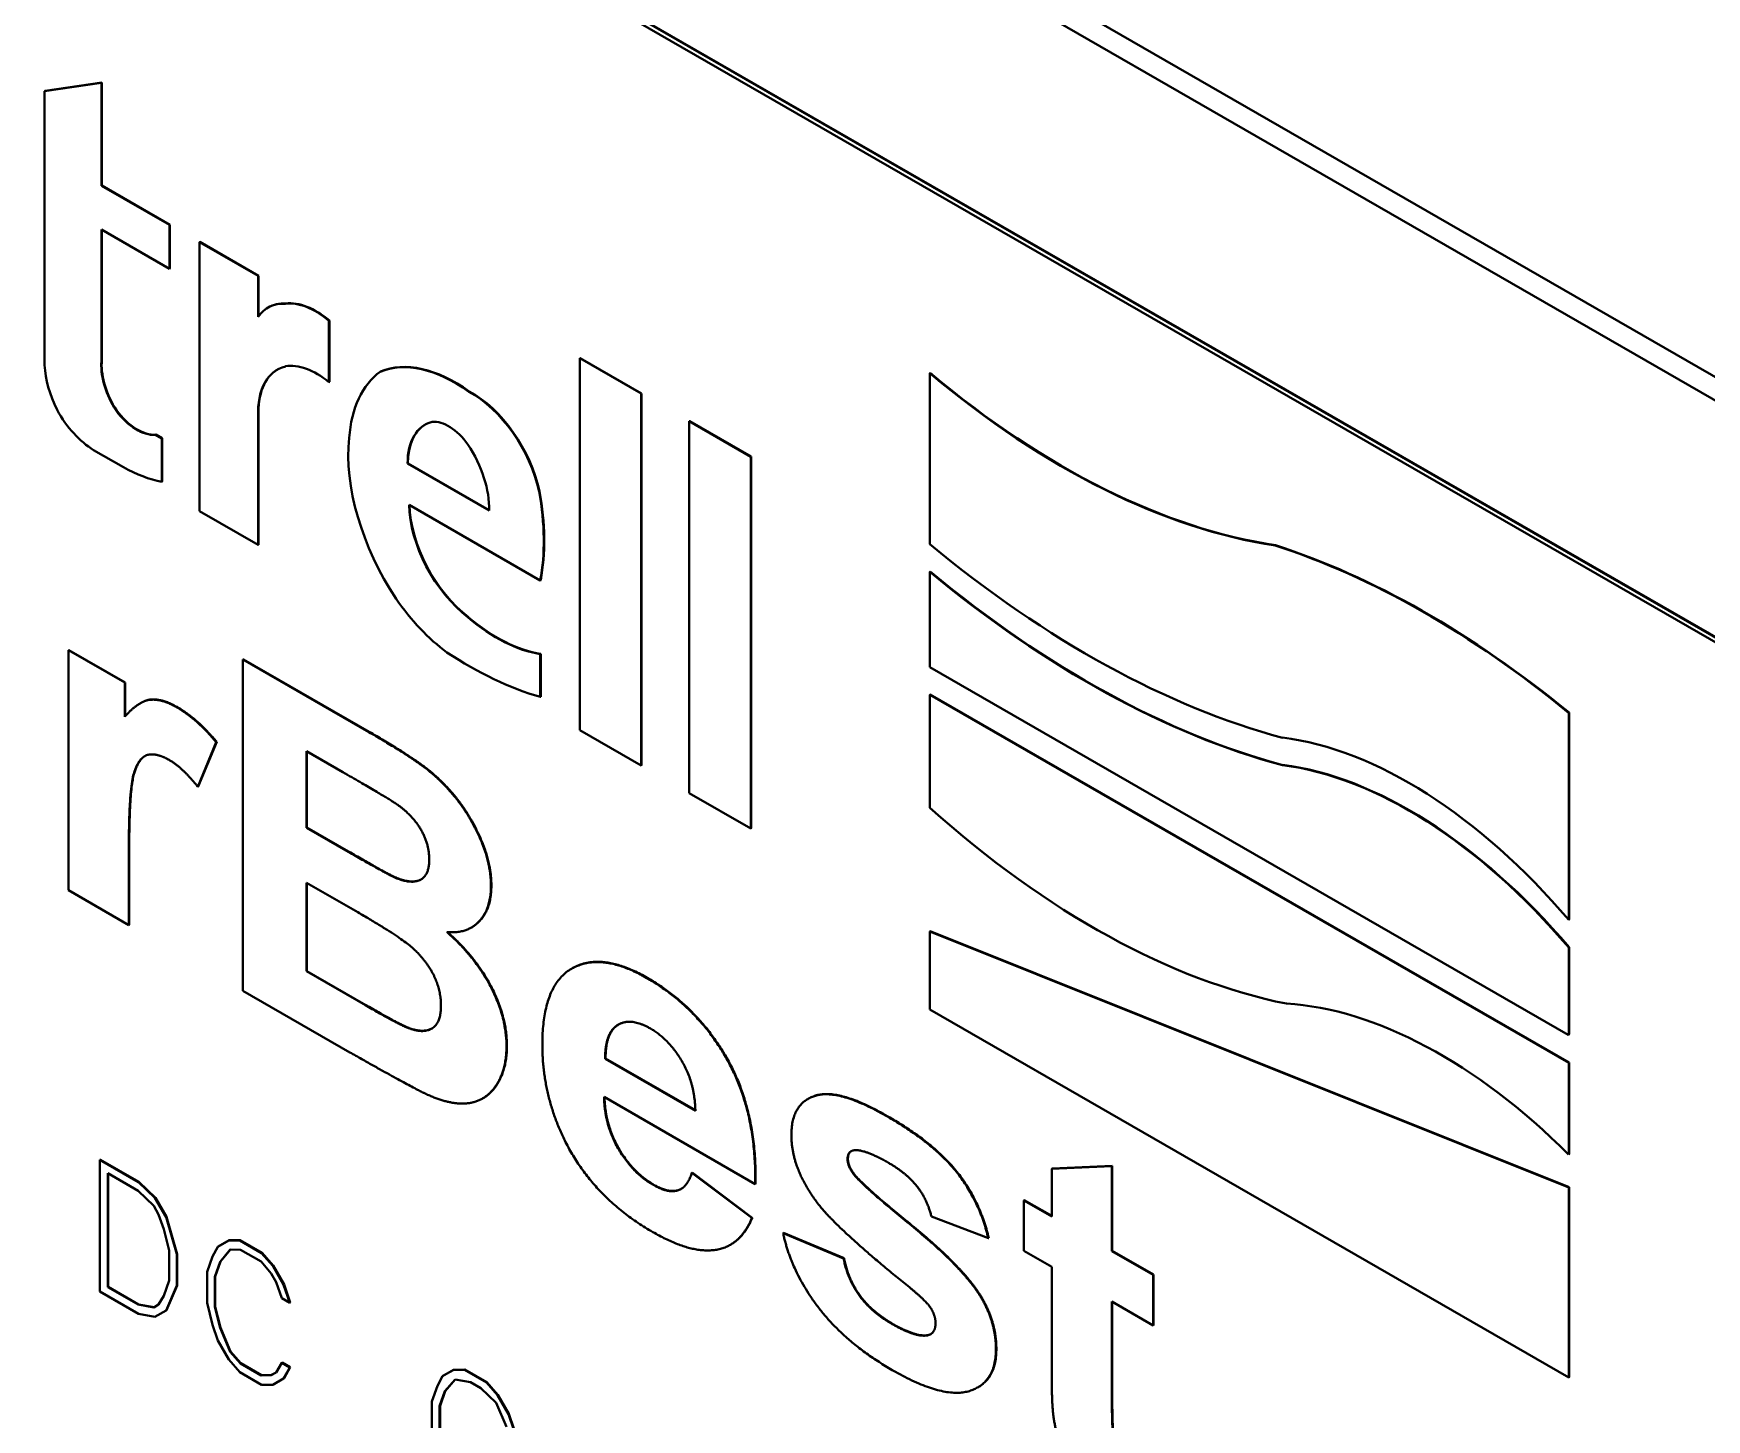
# Model space of a CAD drawing. Header units: millimetres. Extents: x 0 to 5945, y 0 to 4205.
# Drawn here: x 4572.76 to 4593.41, y 3132.5 to 3149.61 of the extents above; entities that cross this region are included whole.
import ezdxf

# ---------------------------------------------------------------- set-up
doc = ezdxf.new("R2010")
doc.units = ezdxf.units.MM
doc.header["$LTSCALE"] = 5
doc.layers.add('가시적인 것(ISO)', color=3, linetype='Continuous', lineweight=40)
doc.layers.add('가시적인 좁은 것(ISO)', color=3, linetype='Continuous', lineweight=35)

msp = doc.modelspace()

# ---------------------------------------------------------------- linework, layer by layer
at = {"layer": '가시적인 것(ISO)'}
for p, q in [((4532.49, 3180.514), (4613.302, 3133.977)), ((4532.238, 3180.368), (4613.05, 3133.832)), ((4608.495, 3133.529), (4536.92, 3174.747)), ((4536.925, 3174.75), (4608.5, 3133.532)), ((4536.959, 3174.665), (4608.455, 3133.494)), ((4573.595, 3149.003), (4572.895, 3148.9)), ((4572.9, 3148.903), (4572.895, 3148.9)), ((4572.895, 3148.9), (4572.895, 3145.515)), ((4572.9, 3148.903), (4573.6, 3149.006)), ((4573.6, 3149.006), (4573.595, 3149.003)), ((4573.595, 3147.732), (4573.595, 3149.003)), ((4573.6, 3149.006), (4573.6, 3147.735)), ((4573.6, 3147.735), (4573.595, 3147.732)), ((4574.437, 3147.248), (4573.595, 3147.732)), ((4573.6, 3147.735), (4574.442, 3147.251)), ((4573.595, 3145.545), (4573.595, 3147.191)), ((4573.595, 3147.191), (4574.437, 3146.706)), ((4573.6, 3147.188), (4573.6, 3145.548)), ((4574.442, 3147.251), (4574.437, 3147.248)), ((4574.437, 3146.706), (4574.437, 3147.248)), ((4574.442, 3147.251), (4574.442, 3146.709)), ((4574.812, 3147.038), (4574.807, 3147.035)), ((4575.531, 3146.618), (4574.807, 3147.035)), ((4574.807, 3147.035), (4574.807, 3143.716)), ((4574.812, 3147.038), (4575.536, 3146.62)), ((4574.442, 3146.709), (4574.437, 3146.706)), ((4575.536, 3146.62), (4575.531, 3146.618)), ((4575.531, 3146.115), (4575.531, 3146.618)), ((4575.536, 3146.62), (4575.536, 3146.123)), ((4575.656, 3146.23), (4575.651, 3146.227)), ((4575.872, 3146.278), (4575.867, 3146.275)), ((4576.409, 3146.067), (4576.404, 3146.064)), ((4576.404, 3145.308), (4576.404, 3146.064)), ((4576.409, 3146.067), (4576.409, 3145.311)), ((4573.6, 3145.548), (4573.595, 3145.545)), ((4579.505, 3145.605), (4579.5, 3145.603)), ((4580.259, 3145.166), (4579.5, 3145.603)), ((4579.5, 3145.603), (4579.5, 3141.013)), ((4579.505, 3145.605), (4580.264, 3145.168)), ((4577.041, 3145.439), (4577.036, 3145.436)), ((4583.825, 3145.421), (4583.82, 3145.418)), ((4583.82, 3145.418), (4583.82, 3143.307)), ((4576.409, 3145.311), (4576.404, 3145.308)), ((4578.136, 3145.192), (4578.131, 3145.19)), ((4580.264, 3145.168), (4580.259, 3145.166)), ((4580.259, 3140.576), (4580.259, 3145.166)), ((4580.264, 3145.168), (4580.264, 3140.579)), ((4573.782, 3144.961), (4573.777, 3144.958)), ((4575.536, 3144.887), (4575.531, 3144.884)), ((4575.531, 3143.299), (4575.531, 3144.884)), ((4575.536, 3144.887), (4575.536, 3143.301)), ((4580.857, 3144.827), (4580.852, 3144.824)), ((4581.611, 3144.387), (4580.852, 3144.824)), ((4580.852, 3144.824), (4580.852, 3140.235)), ((4580.857, 3144.827), (4581.616, 3144.39)), ((4574.267, 3144.66), (4574.262, 3144.657)), ((4574.34, 3144.612), (4574.262, 3144.657)), ((4574.267, 3144.66), (4574.345, 3144.615)), ((4574.345, 3144.615), (4574.34, 3144.612)), ((4574.34, 3144.077), (4574.34, 3144.612)), ((4574.345, 3144.615), (4574.345, 3144.08)), ((4573.499, 3144.469), (4573.867, 3144.257)), ((4577.38, 3144.305), (4577.375, 3144.302)), ((4578.381, 3143.722), (4577.375, 3144.302)), ((4577.38, 3144.305), (4578.382, 3143.728)), ((4581.616, 3144.39), (4581.611, 3144.387)), ((4581.611, 3139.798), (4581.611, 3144.387)), ((4581.616, 3144.39), (4581.616, 3139.801)), ((4574.345, 3144.08), (4574.34, 3144.077)), ((4579.004, 3143.961), (4578.999, 3143.958)), ((4574.807, 3143.716), (4575.531, 3143.299)), ((4577.393, 3143.794), (4579.013, 3142.861)), ((4575.536, 3143.301), (4575.531, 3143.299)), ((4588.088, 3143.294), (4588.083, 3143.292)), ((4579.018, 3142.864), (4579.013, 3142.861)), ((4583.825, 3142.969), (4583.82, 3142.966)), ((4583.82, 3142.966), (4583.82, 3141.789)), ((4578.127, 3142.405), (4578.122, 3142.402)), ((4573.195, 3142.001), (4573.19, 3141.998)), ((4573.19, 3141.998), (4573.19, 3139.035)), ((4573.883, 3141.599), (4573.19, 3141.998)), ((4573.195, 3142.001), (4573.888, 3141.602)), ((4575.348, 3141.885), (4575.343, 3141.883)), ((4575.343, 3141.883), (4575.343, 3137.795)), ((4576.895, 3140.989), (4575.343, 3141.883)), ((4575.348, 3141.885), (4576.9, 3140.992)), ((4579.018, 3141.953), (4579.013, 3141.95)), ((4579.013, 3141.422), (4579.013, 3141.95)), ((4579.018, 3141.953), (4579.018, 3141.425)), ((4573.888, 3141.602), (4573.883, 3141.599)), ((4573.883, 3141.178), (4573.883, 3141.599)), ((4573.888, 3141.602), (4573.888, 3141.184)), ((4583.82, 3141.789), (4591.698, 3137.252)), ((4579.018, 3141.425), (4579.013, 3141.422)), ((4583.825, 3141.451), (4583.82, 3141.448)), ((4583.82, 3141.448), (4583.82, 3140.054)), ((4591.706, 3136.907), (4583.82, 3141.448)), ((4583.825, 3141.451), (4591.711, 3136.91)), ((4574.08, 3141.346), (4574.075, 3141.343)), ((4591.711, 3141.229), (4591.706, 3141.226)), ((4591.706, 3138.67), (4591.706, 3141.226)), ((4591.711, 3141.229), (4591.711, 3138.673)), ((4579.5, 3141.013), (4580.259, 3140.576)), ((4574.785, 3140.313), (4575.014, 3140.863)), ((4575.019, 3140.866), (4574.79, 3140.315)), ((4575.019, 3140.866), (4575.014, 3140.863)), ((4576.127, 3140.752), (4576.577, 3140.493)), ((4576.127, 3139.808), (4576.127, 3140.752)), ((4576.132, 3140.749), (4576.132, 3139.811)), ((4580.264, 3140.579), (4580.259, 3140.576)), ((4588.178, 3140.582), (4588.173, 3140.579)), ((4574.79, 3140.315), (4574.785, 3140.313)), ((4580.852, 3140.235), (4581.611, 3139.798)), ((4576.132, 3139.811), (4576.127, 3139.808)), ((4576.642, 3139.511), (4576.127, 3139.808)), ((4576.132, 3139.811), (4576.647, 3139.514)), ((4581.616, 3139.801), (4581.611, 3139.798)), ((4573.934, 3138.606), (4573.934, 3139.519)), ((4573.939, 3139.522), (4573.939, 3138.609)), ((4576.127, 3139.128), (4576.761, 3138.764)), ((4576.127, 3138.035), (4576.127, 3139.128)), ((4576.132, 3139.126), (4576.132, 3138.038)), ((4577.216, 3139.199), (4577.211, 3139.196)), ((4573.19, 3139.035), (4573.934, 3138.606)), ((4573.939, 3138.609), (4573.934, 3138.606)), ((4578.168, 3138.579), (4578.163, 3138.576)), ((4583.825, 3138.531), (4583.82, 3138.528)), ((4583.82, 3138.528), (4583.82, 3137.563)), ((4591.706, 3135.367), (4583.82, 3138.528)), ((4583.825, 3138.531), (4591.711, 3135.369)), ((4591.711, 3138.673), (4591.706, 3138.67)), ((4591.711, 3138.332), (4591.706, 3138.33)), ((4591.706, 3137.256), (4591.706, 3138.33)), ((4591.711, 3138.332), (4591.711, 3137.259)), ((4576.132, 3138.038), (4576.127, 3138.035)), ((4576.855, 3137.616), (4576.127, 3138.035)), ((4576.132, 3138.038), (4576.86, 3137.619)), ((4579.403, 3138.07), (4579.398, 3138.067)), ((4575.343, 3137.795), (4576.664, 3137.034)), ((4583.82, 3137.563), (4591.706, 3133.021)), ((4577.396, 3137.335), (4577.391, 3137.332)), ((4591.698, 3137.252), (4591.706, 3137.256)), ((4591.703, 3137.255), (4591.698, 3137.252)), ((4591.711, 3137.259), (4591.703, 3137.255)), ((4591.711, 3137.259), (4591.706, 3137.256)), ((4579.819, 3136.959), (4579.814, 3136.956)), ((4580.927, 3136.315), (4579.814, 3136.956)), ((4579.819, 3136.959), (4580.927, 3136.321)), ((4591.711, 3136.91), (4591.706, 3136.907)), ((4591.706, 3135.775), (4591.706, 3136.907)), ((4591.711, 3136.91), (4591.711, 3135.778)), ((4578.306, 3136.469), (4578.301, 3136.466)), ((4579.8, 3136.484), (4581.665, 3135.41)), ((4582.324, 3136.464), (4582.319, 3136.461)), ((4573.583, 3135.71), (4573.578, 3135.707)), ((4573.578, 3135.707), (4574.054, 3135.433)), ((4573.578, 3134.082), (4573.578, 3135.707)), ((4573.583, 3135.71), (4574.059, 3135.436)), ((4586.068, 3135.632), (4585.325, 3135.599)), ((4585.33, 3135.602), (4586.073, 3135.634)), ((4586.073, 3135.634), (4586.068, 3135.632)), ((4586.068, 3134.582), (4586.068, 3135.632)), ((4586.073, 3135.634), (4586.073, 3134.584)), ((4591.711, 3135.778), (4591.706, 3135.775)), ((4573.674, 3135.542), (4574.05, 3135.325)), ((4573.674, 3134.138), (4573.674, 3135.542)), ((4573.679, 3135.539), (4573.679, 3134.141)), ((4574.059, 3135.436), (4574.054, 3135.433)), ((4574.054, 3135.433), (4574.257, 3135.238)), ((4574.059, 3135.436), (4574.262, 3135.241)), ((4580.889, 3135.551), (4580.884, 3135.548)), ((4581.625, 3134.991), (4580.884, 3135.548)), ((4580.889, 3135.551), (4581.63, 3134.994)), ((4581.67, 3135.413), (4581.665, 3135.41)), ((4585.33, 3135.602), (4585.325, 3135.599)), ((4585.325, 3135.599), (4585.325, 3135.01)), ((4574.05, 3135.325), (4574.241, 3135.141)), ((4574.262, 3135.241), (4574.257, 3135.238)), ((4574.257, 3135.238), (4574.394, 3135.002)), ((4574.262, 3135.241), (4574.399, 3135.005)), ((4584.987, 3135.21), (4584.982, 3135.207)), ((4584.982, 3135.207), (4584.982, 3134.584)), ((4585.325, 3135.01), (4584.982, 3135.207)), ((4584.987, 3135.21), (4585.325, 3135.016)), ((4591.711, 3135.369), (4591.706, 3135.367)), ((4591.706, 3133.021), (4591.706, 3135.367)), ((4591.711, 3135.369), (4591.711, 3133.024)), ((4574.241, 3135.141), (4574.301, 3135.035)), ((4574.301, 3135.035), (4574.367, 3134.851)), ((4574.399, 3135.005), (4574.394, 3135.002)), ((4574.394, 3135.002), (4574.526, 3134.542)), ((4574.399, 3135.005), (4574.531, 3134.545)), ((4581.63, 3134.994), (4581.625, 3134.991)), ((4583.84, 3135.008), (4584.543, 3134.74)), ((4574.367, 3134.851), (4574.431, 3134.591)), ((4582.015, 3134.806), (4582.01, 3134.803)), ((4582.756, 3134.492), (4582.01, 3134.803)), ((4582.015, 3134.806), (4582.762, 3134.495)), ((4574.431, 3134.591), (4574.431, 3134.217)), ((4574.968, 3134.517), (4575.033, 3134.636)), ((4575.033, 3134.636), (4575.168, 3134.713)), ((4575.038, 3134.639), (4575.033, 3134.636)), ((4575.038, 3134.639), (4575.173, 3134.716)), ((4575.186, 3134.6), (4575.06, 3134.449)), ((4575.189, 3134.6), (4575.065, 3134.452)), ((4575.173, 3134.716), (4575.168, 3134.713)), ((4575.168, 3134.713), (4575.304, 3134.713)), ((4575.173, 3134.716), (4575.309, 3134.716)), ((4575.312, 3134.599), (4575.186, 3134.6)), ((4575.309, 3134.716), (4575.304, 3134.713)), ((4575.304, 3134.713), (4575.573, 3134.558)), ((4575.309, 3134.716), (4575.578, 3134.561)), ((4575.567, 3134.452), (4575.312, 3134.599)), ((4581.364, 3134.663), (4581.359, 3134.66)), ((4584.548, 3134.743), (4584.543, 3134.74)), ((4584.982, 3134.584), (4585.325, 3134.387)), ((4586.073, 3134.584), (4586.068, 3134.582)), ((4586.578, 3134.288), (4586.068, 3134.582)), ((4586.073, 3134.584), (4586.583, 3134.291)), ((4574.531, 3134.545), (4574.526, 3134.542)), ((4574.526, 3134.542), (4574.526, 3134.156)), ((4574.531, 3134.545), (4574.531, 3134.159)), ((4574.9, 3134.325), (4574.968, 3134.517)), ((4575.06, 3134.449), (4574.995, 3134.265)), ((4575.065, 3134.452), (4575.001, 3134.268)), ((4575.065, 3134.452), (4575.06, 3134.449)), ((4575.691, 3134.306), (4575.567, 3134.452)), ((4575.578, 3134.561), (4575.573, 3134.558)), ((4575.573, 3134.558), (4575.711, 3134.401)), ((4575.578, 3134.561), (4575.716, 3134.404)), ((4575.716, 3134.404), (4575.711, 3134.401)), ((4575.711, 3134.401), (4575.845, 3134.167)), ((4575.716, 3134.404), (4575.85, 3134.17)), ((4582.762, 3134.495), (4582.756, 3134.492)), ((4585.325, 3134.387), (4585.325, 3133.094)), ((4574.431, 3134.217), (4574.367, 3134.03)), ((4574.9, 3133.942), (4574.9, 3134.325)), ((4575.001, 3134.268), (4574.995, 3134.265)), ((4574.995, 3134.265), (4574.995, 3133.892)), ((4575.001, 3134.268), (4575.001, 3133.895)), ((4575.754, 3134.199), (4575.691, 3134.306)), ((4575.823, 3134), (4575.754, 3134.199)), ((4575.85, 3134.17), (4575.845, 3134.167)), ((4575.845, 3134.167), (4575.922, 3133.943)), ((4575.85, 3134.17), (4575.927, 3133.946)), ((4586.583, 3134.291), (4586.578, 3134.288)), ((4586.578, 3133.665), (4586.578, 3134.288)), ((4586.583, 3134.291), (4586.583, 3133.668)), ((4574.054, 3133.808), (4573.578, 3134.082)), ((4573.679, 3134.141), (4573.674, 3134.138)), ((4574.05, 3133.921), (4573.674, 3134.138)), ((4573.679, 3134.141), (4574.055, 3133.924)), ((4574.367, 3134.03), (4574.301, 3133.921)), ((4574.526, 3134.156), (4574.394, 3133.848)), ((4574.531, 3134.159), (4574.399, 3133.851)), ((4574.531, 3134.159), (4574.526, 3134.156)), ((4575.922, 3133.943), (4575.823, 3134)), ((4586.068, 3133.958), (4586.578, 3133.665)), ((4586.068, 3132.765), (4586.068, 3133.958)), ((4574.055, 3133.924), (4574.05, 3133.921)), ((4574.241, 3133.885), (4574.05, 3133.921)), ((4574.257, 3133.77), (4574.054, 3133.808)), ((4574.055, 3133.924), (4574.246, 3133.888)), ((4574.301, 3133.921), (4574.241, 3133.885)), ((4574.394, 3133.848), (4574.257, 3133.77)), ((4574.399, 3133.851), (4574.394, 3133.848)), ((4574.968, 3133.672), (4574.9, 3133.942)), ((4575.001, 3133.895), (4574.995, 3133.892)), ((4574.995, 3133.892), (4575.06, 3133.634)), ((4575.001, 3133.895), (4575.065, 3133.637)), ((4575.927, 3133.946), (4575.922, 3133.943)), ((4586.073, 3133.956), (4586.073, 3132.768)), ((4575.033, 3133.477), (4574.968, 3133.672)), ((4575.065, 3133.637), (4575.06, 3133.634)), ((4575.06, 3133.634), (4575.186, 3133.339)), ((4575.065, 3133.637), (4575.191, 3133.342)), ((4583.799, 3133.545), (4583.794, 3133.542)), ((4586.583, 3133.668), (4586.578, 3133.665)), ((4575.168, 3133.245), (4575.033, 3133.477)), ((4575.191, 3133.342), (4575.186, 3133.339)), ((4575.186, 3133.339), (4575.312, 3133.194)), ((4575.191, 3133.342), (4575.317, 3133.197)), ((4575.304, 3133.088), (4575.168, 3133.245)), ((4575.317, 3133.197), (4575.312, 3133.194)), ((4575.312, 3133.194), (4575.567, 3133.047)), ((4575.317, 3133.197), (4575.572, 3133.05)), ((4575.754, 3133.085), (4575.823, 3133.204)), ((4575.828, 3133.207), (4575.823, 3133.204)), ((4575.823, 3133.204), (4575.922, 3133.147)), ((4575.828, 3133.207), (4575.927, 3133.149)), ((4575.922, 3133.147), (4575.845, 3133.011)), ((4575.927, 3133.149), (4575.85, 3133.014)), ((4575.927, 3133.149), (4575.922, 3133.147)), ((4575.573, 3132.933), (4575.304, 3133.088)), ((4575.567, 3133.047), (4575.691, 3133.05)), ((4575.572, 3133.05), (4575.567, 3133.047)), ((4575.572, 3133.05), (4575.696, 3133.053)), ((4575.711, 3132.933), (4575.573, 3132.933)), ((4575.691, 3133.05), (4575.754, 3133.085)), ((4575.696, 3133.053), (4575.691, 3133.05)), ((4575.696, 3133.053), (4575.754, 3133.085)), ((4575.845, 3133.011), (4575.711, 3132.933)), ((4575.716, 3132.936), (4575.711, 3132.933)), ((4575.85, 3133.014), (4575.716, 3132.936)), ((4575.85, 3133.014), (4575.845, 3133.011)), ((4577.742, 3132.919), (4577.806, 3133.04)), ((4577.806, 3133.04), (4577.942, 3133.116)), ((4577.811, 3133.043), (4577.806, 3133.04)), ((4577.811, 3133.043), (4577.947, 3133.118)), ((4577.834, 3132.851), (4577.961, 3132.999)), ((4577.963, 3132.999), (4577.839, 3132.854)), ((4577.947, 3133.118), (4577.942, 3133.116)), ((4577.942, 3133.116), (4578.078, 3133.116)), ((4577.947, 3133.118), (4578.083, 3133.119)), ((4577.961, 3132.999), (4578.15, 3132.964)), ((4578.083, 3133.119), (4578.078, 3133.116)), ((4578.078, 3133.116), (4578.348, 3132.961)), ((4578.083, 3133.119), (4578.353, 3132.964)), ((4578.15, 3132.964), (4578.277, 3132.891)), ((4578.353, 3132.964), (4578.348, 3132.961)), ((4578.348, 3132.961), (4578.485, 3132.803)), ((4578.353, 3132.964), (4578.49, 3132.806)), ((4591.711, 3133.024), (4591.706, 3133.021)), ((4577.674, 3132.727), (4577.742, 3132.919)), ((4577.674, 3132.345), (4577.674, 3132.727)), ((4577.77, 3132.668), (4577.834, 3132.851)), ((4577.839, 3132.854), (4577.775, 3132.671)), ((4577.839, 3132.854), (4577.834, 3132.851)), ((4578.277, 3132.891), (4578.467, 3132.708)), ((4578.49, 3132.806), (4578.485, 3132.803)), ((4578.485, 3132.803), (4578.62, 3132.571)), ((4578.49, 3132.806), (4578.625, 3132.574)), ((4584.417, 3132.902), (4584.412, 3132.899)), ((4577.775, 3132.671), (4577.77, 3132.668)), ((4577.77, 3132.294), (4577.77, 3132.668)), ((4577.775, 3132.671), (4577.775, 3132.297)), ((4578.467, 3132.708), (4578.595, 3132.413)), ((4578.625, 3132.574), (4578.62, 3132.571)), ((4578.62, 3132.571), (4578.685, 3132.376)), ((4578.625, 3132.574), (4578.69, 3132.379))]:
    msp.add_line(p, q, dxfattribs=at)
for centre, major_axis, start_param, end_param in [((4576.174, 3145.319), (-0.523, 0.908), 5.927316, 6.549527), ((4576.179, 3145.322), (-0.523, 0.908), 5.927316, 6.283185), ((4576.24, 3145.346), (-0.51, 0.885), 5.270269, 6.042407), ((4576.245, 3145.349), (-0.51, 0.885), 5.270269, 6.042407), ((4574.108, 3145.221), (-0.363, 0.63), 0.739877, 1.657776), ((4574.113, 3145.224), (0.363, -0.63), 3.88147, 4.799369), ((4576.258, 3144.567), (-0.514, 0.893), 5.29794, 6.066732), ((4577.961, 3143.658), (-1.002, 1.74), 5.379526, 6.209375), ((4577.966, 3143.661), (-1.002, 1.74), 5.379526, 6.209375), ((4573.6, 3145.154), (0.498, -0.865), 3.983131, 4.601331), ((4576.336, 3144.474), (-0.569, 0.988), 6.121417, 7.128854), ((4576.341, 3144.477), (-0.569, 0.988), 0.00442, 0.845669), ((4578.197, 3143.582), (-1.093, 1.898), 0.064114, 0.704393), ((4585.472, 3152.931), (-5.297, 9.198), 2.13613, 2.713378), ((4585.477, 3152.934), (5.297, -9.198), 5.277723, 5.854971), ((4578.16, 3144.165), (-0.615, 1.069), 4.206437, 5.533544), ((4578.165, 3144.168), (0.615, -1.069), 1.064845, 2.391952), ((4573.515, 3145.2), (0.452, -0.784), 4.680813, 5.475345), ((4574.034, 3145.246), (0.322, -0.559), 4.900958, 6.021041), ((4574.039, 3145.248), (0.322, -0.559), 4.900958, 6.021041), ((4578.113, 3143.878), (-0.521, 0.905), 6.130773, 7.07171), ((4578.118, 3143.881), (-0.521, 0.905), 0.004828, 0.788525), ((4577.882, 3144.287), (-0.291, 0.505), 4.884162, 6.018121), ((4578.242, 3143.486), (1.129, -1.96), 3.810688, 4.816853), ((4577.66, 3144.16), (0.51, -0.885), 0.761012, 1.667496), ((4573.838, 3146.134), (1.136, -1.972), 5.517971, 5.816911), ((4576.794, 3144.646), (-1.596, 2.772), 3.73366, 4.153238), ((4576.799, 3144.649), (1.596, -2.772), 0.592067, 1.011646), ((4578.265, 3143.315), (-0.616, 1.069), 0.809972, 2.194184), ((4578.27, 3143.318), (0.616, -1.069), 3.957334, 5.335777), ((4585.783, 3152.625), (6.527, -11.334), 5.285816, 5.761172), ((4589.937, 3132.477), (-6.091, 10.578), 5.293348, 5.716256), ((4589.942, 3132.48), (6.091, -10.578), 2.151756, 2.574663), ((4585.783, 3152.285), (-6.527, 11.334), 2.144223, 2.619579), ((4585.788, 3152.287), (6.527, -11.334), 5.285816, 5.761172), ((4578.046, 3143.408), (0.951, -1.652), 4.85225, 5.361932), ((4578.478, 3143.966), (-1.109, 1.925), 2.129481, 2.705347), ((4578.484, 3143.968), (1.109, -1.925), 5.271074, 5.846939), ((4578.123, 3146.086), (2.611, -4.534), 5.428756, 5.742748), ((4589.734, 3135.401), (3.028, -5.258), 1.880503, 2.730472), ((4589.734, 3135.06), (-3.028, 5.258), 5.022096, 5.872065), ((4589.739, 3135.063), (3.028, -5.258), 1.880503, 2.730472), ((4585.853, 3147.418), (5.403, -9.383), 5.230966, 5.814452), ((4590.119, 3131.639), (-3.28, 5.695), 5.151324, 5.920193)]:
    msp.add_ellipse(centre, major_axis=major_axis, ratio=0.578093, start_param=start_param, end_param=end_param, dxfattribs=at)
for points, knots in [([(4574.08, 3141.346), (4574.147, 3141.385), (4574.348, 3141.402), (4574.529, 3141.298)], [0.57571, 0.57571, 0.57571, 1, 2, 2, 2]), ([(4574.132, 3140.692), (4574.051, 3140.644), (4573.939, 3140.279), (4573.939, 3139.522)], [1.188578, 1.188578, 1.188578, 2, 3, 3, 3]), ([(4577.216, 3139.199), (4577.418, 3139.111), (4577.537, 3139.167), (4577.542, 3139.17)], [0, 0, 0, 1, 1.044861, 1.044861, 1.044861]), ([(4578.409, 3139.094), (4578.409, 3138.808), (4578.22, 3138.609), (4578.168, 3138.579)], [0, 0, 0, 1, 1.292814, 1.292814, 1.292814]), ([(4577.869, 3138.519), (4578.222, 3138.207), (4578.601, 3137.467), (4578.601, 3137.112)], [0.005877, 0.005877, 0.005877, 1, 2, 2, 2]), ([(4579.403, 3138.07), (4579.406, 3138.071), (4579.773, 3138.278), (4580.334, 3137.955)], [0.993807, 0.993807, 0.993807, 1, 2, 2, 2]), ([(4578.601, 3137.112), (4578.601, 3136.831), (4578.407, 3136.527), (4578.306, 3136.469)], [0, 0, 0, 1, 1.577226, 1.577226, 1.577226]), ([(4579.805, 3136.481), (4579.815, 3136.131), (4580.158, 3135.548), (4580.414, 3135.401)], [0.008351, 0.008351, 0.008351, 1, 2, 2, 2]), ([(4582.324, 3136.464), (4582.361, 3136.485), (4582.694, 3136.596), (4583.303, 3136.245)], [0.845914, 0.845914, 0.845914, 1, 2, 2, 2]), ([(4580.414, 3135.401), (4580.59, 3135.3), (4580.73, 3135.337), (4580.749, 3135.348)], [0, 0, 0, 1, 1.182458, 1.182458, 1.182458])]:
    msp.add_open_spline(points, degree=2, knots=knots, dxfattribs=at)
for points in [[(4574.524, 3141.295), (4574.343, 3141.399), (4574.06, 3141.375), (4573.883, 3141.178)], [(4575.014, 3140.863), (4574.777, 3141.149), (4574.524, 3141.295)], [(4574.529, 3141.298), (4574.782, 3141.152), (4575.019, 3140.866)], [(4578.404, 3139.091), (4578.404, 3139.356), (4578.167, 3139.92), (4577.809, 3140.382), (4577.356, 3140.723), (4576.895, 3140.989)], [(4576.9, 3140.992), (4577.361, 3140.726), (4577.814, 3140.385), (4578.172, 3139.923), (4578.409, 3139.359), (4578.409, 3139.094)], [(4573.934, 3139.519), (4573.934, 3140.276), (4574.058, 3140.679), (4574.276, 3140.734), (4574.432, 3140.644)], [(4574.432, 3140.644), (4574.597, 3140.549), (4574.785, 3140.313)], [(4576.577, 3140.493), (4577.13, 3140.174), (4577.248, 3140.094)], [(4577.248, 3140.094), (4577.442, 3139.954), (4577.642, 3139.605), (4577.642, 3139.415)], [(4577.211, 3139.196), (4577.1, 3139.247), (4576.642, 3139.511)], [(4576.647, 3139.514), (4577.105, 3139.25), (4577.216, 3139.199)], [(4577.642, 3139.415), (4577.642, 3139.216), (4577.413, 3139.108), (4577.211, 3139.196)], [(4577.86, 3138.52), (4578.111, 3138.497), (4578.404, 3138.805), (4578.404, 3139.091)], [(4576.761, 3138.764), (4577.297, 3138.455), (4577.618, 3138.152), (4577.787, 3137.799), (4577.787, 3137.615)], [(4578.596, 3137.109), (4578.596, 3137.464), (4578.216, 3138.206), (4577.86, 3138.52)], [(4580.328, 3137.952), (4579.768, 3138.275), (4579.038, 3137.864), (4579.038, 3137.125)], [(4581.665, 3135.41), (4581.681, 3136.301), (4580.956, 3137.591), (4580.328, 3137.952)], [(4580.334, 3137.955), (4580.961, 3137.594), (4581.686, 3136.304), (4581.67, 3135.413)], [(4577.391, 3137.332), (4577.278, 3137.372), (4576.855, 3137.616)], [(4576.86, 3137.619), (4577.283, 3137.375), (4577.396, 3137.335)], [(4577.787, 3137.615), (4577.787, 3137.397), (4577.566, 3137.265), (4577.391, 3137.332)], [(4577.396, 3137.335), (4577.567, 3137.27), (4577.677, 3137.331)], [(4579.814, 3136.956), (4579.811, 3137.278), (4579.97, 3137.374)], [(4579.975, 3137.376), (4579.816, 3137.281), (4579.819, 3136.959)], [(4579.97, 3137.374), (4580.129, 3137.469), (4580.372, 3137.329)], [(4579.977, 3137.378), (4579.976, 3137.377), (4579.975, 3137.376)], [(4580.372, 3137.329), (4580.601, 3137.197), (4580.919, 3136.659), (4580.927, 3136.315)], [(4577.609, 3136.518), (4577.922, 3136.375), (4578.351, 3136.443), (4578.596, 3136.828), (4578.596, 3137.109)], [(4579.038, 3137.125), (4579.038, 3136.512), (4579.315, 3135.947)], [(4576.664, 3137.034), (4577.415, 3136.608), (4577.609, 3136.518)], [(4580.409, 3135.398), (4580.153, 3135.545), (4579.808, 3136.13), (4579.8, 3136.484)], [(4583.298, 3136.242), (4582.689, 3136.593), (4582.112, 3136.402), (4582.112, 3136.015)], [(4584.543, 3134.74), (4584.438, 3135.19), (4583.875, 3135.91), (4583.298, 3136.242)], [(4583.303, 3136.245), (4583.88, 3135.913), (4584.443, 3135.193), (4584.548, 3134.743)], [(4579.315, 3135.947), (4579.668, 3135.239), (4580.401, 3134.817)], [(4582.112, 3136.015), (4582.112, 3135.592), (4582.447, 3135.159)], [(4582.805, 3135.716), (4582.805, 3135.816), (4582.889, 3135.827)], [(4582.852, 3135.816), (4582.81, 3135.79), (4582.81, 3135.719)], [(4582.889, 3135.827), (4583.018, 3135.84), (4583.312, 3135.671)], [(4582.88, 3135.532), (4582.805, 3135.635), (4582.805, 3135.716)], [(4582.81, 3135.719), (4582.81, 3135.638), (4582.885, 3135.535)], [(4583.312, 3135.671), (4583.543, 3135.537), (4583.794, 3135.209), (4583.84, 3135.008)], [(4580.884, 3135.548), (4580.822, 3135.36), (4580.584, 3135.297), (4580.409, 3135.398)], [(4584.406, 3134.084), (4584.169, 3134.429), (4582.98, 3135.397), (4582.88, 3135.532)], [(4582.885, 3135.535), (4582.985, 3135.4), (4584.174, 3134.432), (4584.411, 3134.087)], [(4580.401, 3134.817), (4580.865, 3134.55), (4581.482, 3134.643), (4581.625, 3134.991)], [(4581.63, 3134.994), (4581.534, 3134.761), (4581.364, 3134.663)], [(4582.447, 3135.159), (4582.686, 3134.847), (4583.589, 3134.118)], [(4582.01, 3134.803), (4582.112, 3134.323), (4582.783, 3133.445), (4583.357, 3133.114)], [(4583.357, 3133.681), (4583.096, 3133.832), (4582.805, 3134.236), (4582.756, 3134.492)], [(4582.762, 3134.495), (4582.81, 3134.239), (4583.101, 3133.835), (4583.362, 3133.684)], [(4583.589, 3134.118), (4583.783, 3133.96), (4583.837, 3133.872)], [(4584.637, 3133.368), (4584.637, 3133.742), (4584.406, 3134.084)], [(4584.411, 3134.087), (4584.642, 3133.745), (4584.642, 3133.371)], [(4583.837, 3133.872), (4583.891, 3133.782), (4583.891, 3133.695)], [(4583.794, 3133.542), (4583.648, 3133.514), (4583.357, 3133.681)], [(4583.362, 3133.684), (4583.653, 3133.517), (4583.799, 3133.545)], [(4583.891, 3133.695), (4583.891, 3133.564), (4583.794, 3133.542)], [(4583.799, 3133.545), (4583.817, 3133.549), (4583.832, 3133.557)], [(4583.357, 3133.114), (4583.991, 3132.75), (4584.637, 3132.963), (4584.637, 3133.368)], [(4584.642, 3133.371), (4584.642, 3133.032), (4584.417, 3132.902)], [(4585.325, 3133.094), (4585.325, 3132.679), (4585.349, 3132.528)], [(4586.276, 3132.085), (4586.2, 3132.128), (4586.098, 3132.265), (4586.068, 3132.404), (4586.068, 3132.765)], [(4586.073, 3132.768), (4586.073, 3132.407), (4586.103, 3132.268), (4586.205, 3132.131), (4586.281, 3132.088)], [(4585.349, 3132.528), (4585.378, 3132.318), (4585.529, 3132.007), (4585.85, 3131.679), (4586.052, 3131.562)]]:
    msp.add_open_spline(points, degree=2, dxfattribs=at)
at = {"layer": '가시적인 좁은 것(ISO)'}
for p, q in [((4574.529, 3141.298), (4574.524, 3141.295)), ((4576.9, 3140.992), (4576.895, 3140.989)), ((4573.939, 3139.522), (4573.934, 3139.519)), ((4576.647, 3139.514), (4576.642, 3139.511)), ((4578.409, 3139.094), (4578.404, 3139.091)), ((4580.334, 3137.955), (4580.328, 3137.952)), ((4576.86, 3137.619), (4576.855, 3137.616)), ((4579.975, 3137.376), (4579.97, 3137.374)), ((4578.601, 3137.112), (4578.596, 3137.109)), ((4583.303, 3136.245), (4583.298, 3136.242)), ((4582.81, 3135.719), (4582.805, 3135.716)), ((4582.885, 3135.535), (4582.88, 3135.532)), ((4580.414, 3135.401), (4580.409, 3135.398)), ((4584.411, 3134.087), (4584.406, 3134.084)), ((4583.362, 3133.684), (4583.357, 3133.681)), ((4584.642, 3133.371), (4584.637, 3133.368)), ((4586.073, 3132.768), (4586.068, 3132.765))]:
    msp.add_line(p, q, dxfattribs=at)

doc.saveas('drawing.dxf')
